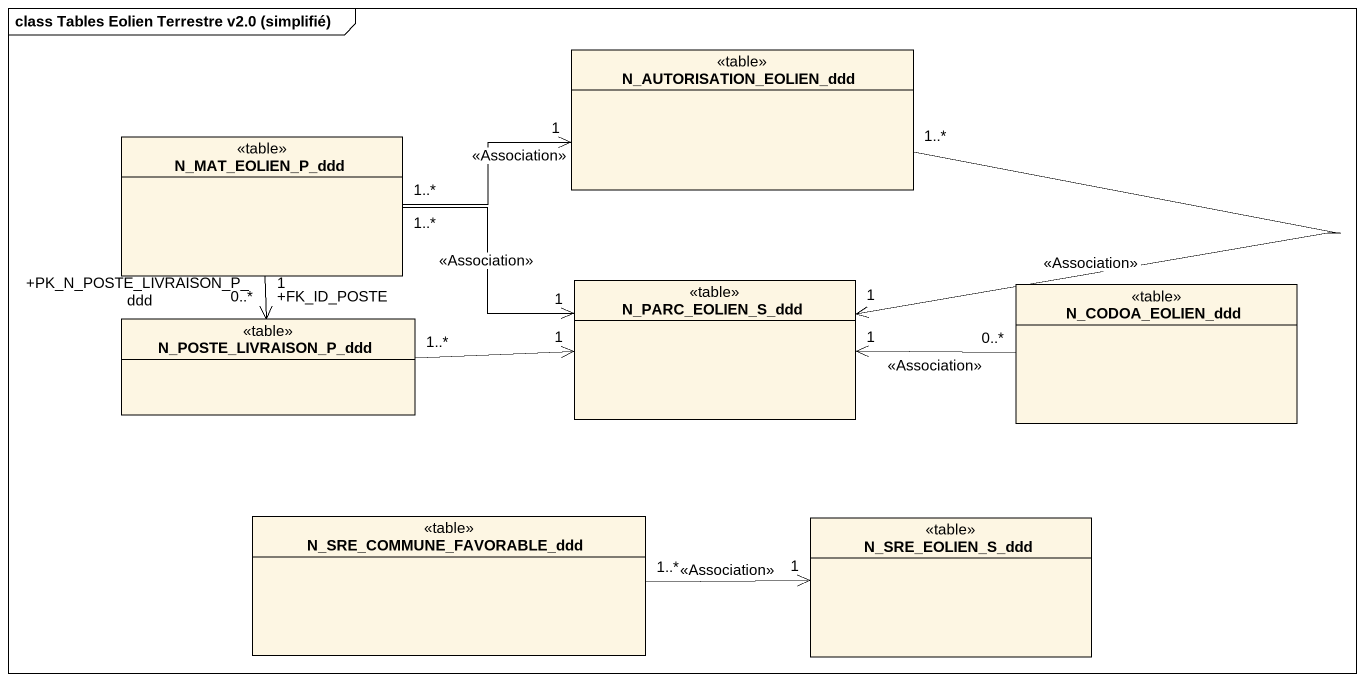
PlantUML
@startuml
mainframe class Tables Eolien Terrestre v2.0 (simplifié)
hide circle
hide empty members
class N_AUTORISATION_EOLIEN_ddd <<table>>
class N_MAT_EOLIEN_P_ddd <<table>>
class N_POSTE_LIVRAISON_P_ddd <<table>>
class N_PARC_EOLIEN_S_ddd <<table>>
class N_CODOA_EOLIEN_ddd <<table>>
class N_SRE_COMMUNE_FAVORABLE_ddd <<table>>
class N_SRE_EOLIEN_S_ddd <<table>>
N_AUTORISATION_EOLIEN_ddd "1..*" --> "1" N_PARC_EOLIEN_S_ddd : <<Association>>
N_MAT_EOLIEN_P_ddd "1..*" -right-> "1" N_AUTORISATION_EOLIEN_ddd : <<Association>>
N_MAT_EOLIEN_P_ddd "+FK_ID_POSTE\n0..*" --> "+PK_N_POSTE_LIVRAISON_P_ddd\n1" N_POSTE_LIVRAISON_P_ddd
N_MAT_EOLIEN_P_ddd "1..*" -right-> "1" N_PARC_EOLIEN_S_ddd : <<Association>>
N_POSTE_LIVRAISON_P_ddd "1..*" -right-> "1" N_PARC_EOLIEN_S_ddd
N_CODOA_EOLIEN_ddd "0..*" -left-> "1" N_PARC_EOLIEN_S_ddd : <<Association>>
N_SRE_COMMUNE_FAVORABLE_ddd "1..*" -right-> "1" N_SRE_EOLIEN_S_ddd : <<Association>>
@enduml
